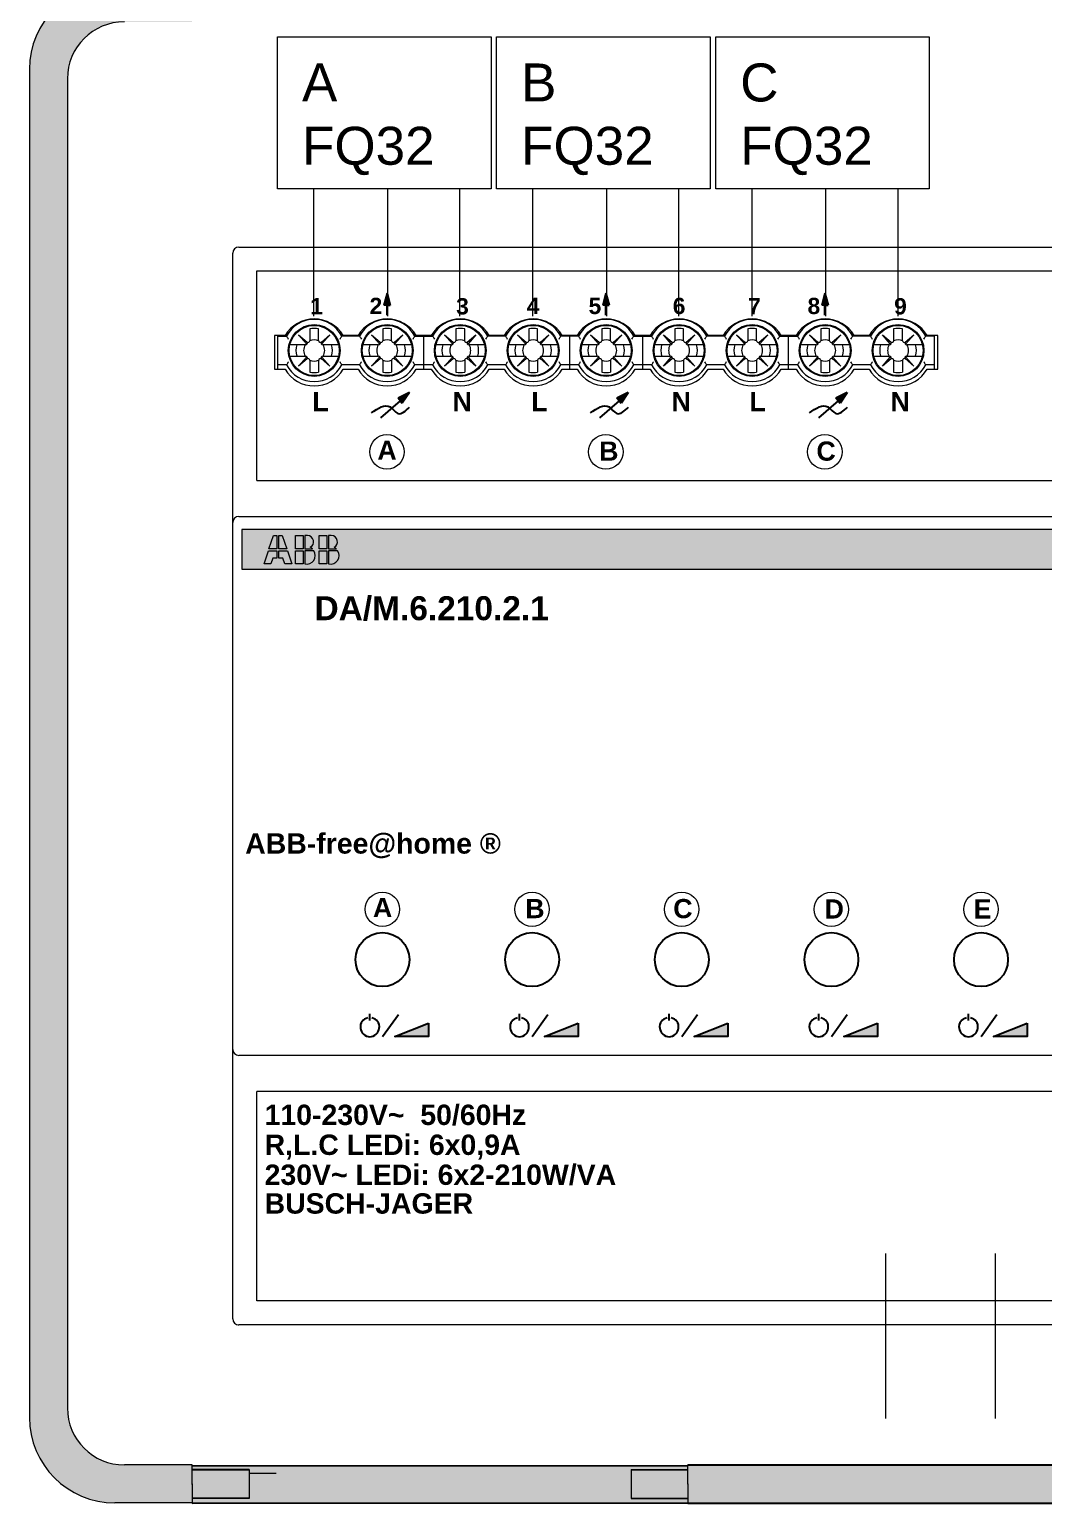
# Model space of a CAD drawing. Header units: millimetres. Extents: x -242231 to 419123, y -2399 to 525285.
# Drawn here: x -38751 to -37674, y 44302 to 45866 of the extents above; entities that cross this region are included whole.
import ezdxf

# ---------------------------------------------------------------- set-up
doc = ezdxf.new("R2010")
doc.units = ezdxf.units.MM
doc.layers.add('R-635 Töfluteikning', color=7, linetype='Continuous', lineweight=15)
doc.layers.add('R-lagnir', color=7, linetype='Continuous', lineweight=25)
doc.styles.get("Standard").update_dxf_attribs({"font": 'arial.ttf'})

# ---------------------------------------------------------------- blocks, each defined once
blk = doc.blocks.new('ABB f@h DA_M.6.210.2.1 Töfludimmer')
h = blk.add_hatch(color=256)
h.dxf.hatch_style = 1
h.paths.add_polyline_path([(12.89, 58.16), (12.61, 57.15), (12.89, 57.15), (13.16, 57.15)])
h = blk.add_hatch(color=256)
h.dxf.hatch_style = 1
h.paths.add_polyline_path([(31.17, 58.16), (30.9, 57.15), (31.17, 57.15), (31.45, 57.15)])
h = blk.add_hatch(color=256)
h.dxf.hatch_style = 1
h.paths.add_polyline_path([(49.46, 58.16), (49.19, 57.15), (49.46, 57.15), (49.73, 57.15)])
h = blk.add_hatch(color=256)
h.dxf.hatch_style = 1
h.paths.add_polyline_path([(14.75, 49.85), (13.81, 49.38), (13.99, 49.17), (14.16, 48.96)])
h = blk.add_hatch(color=256)
h.dxf.hatch_style = 1
h.paths.add_polyline_path([(33.03, 49.85), (32.09, 49.38), (32.28, 49.17), (32.45, 48.96)])
h = blk.add_hatch(color=256)
h.dxf.hatch_style = 1
h.paths.add_polyline_path([(51.32, 49.85), (50.38, 49.38), (50.56, 49.17), (50.74, 48.96)])
h = blk.add_hatch(color=1)
h.dxf.hatch_style = 1
h.paths.add_polyline_path([(143.25, 35.1), (143.25, 38.4), (0.75, 38.4), (0.75, 35.1)])
h = blk.add_hatch(color=256)
h.dxf.hatch_style = 1
h.paths.add_polyline_path([(3.02, 36.8), (3.69, 36.8), (3.69, 37.9), (3.4, 37.9)])
h.paths.add_polyline_path([(3.85, 36.8), (4.52, 36.8), (4.14, 37.9), (3.85, 37.9)])
h.paths.add_polyline_path([(3.85, 36.64), (3.85, 36.01), (4.18, 36.01), (4.35, 35.55), (4.94, 35.55), (4.56, 36.64)])
h.paths.add_polyline_path([(3.69, 36.64), (2.98, 36.64), (2.61, 35.55), (3.19, 35.55), (3.36, 36.01), (3.69, 36.01)])
h = blk.add_hatch(color=256)
h.dxf.hatch_style = 1
h.paths.add_polyline_path([(5.87, 36.8), (5.87, 37.9), (5.23, 37.9), (5.23, 36.8)])
h.paths.add_polyline_path([(6.03, 36.8), (6.67, 36.8, 0.073983), (6.47, 36.94, 0.788319), (6.24, 37.91), (6.02, 37.91)])
h.paths.add_polyline_path([(6.03, 35.54, 0.670092), (6.77, 36.64), (6.03, 36.64)])
h.paths.add_polyline_path([(5.87, 36.64), (5.23, 36.64), (5.23, 35.54), (5.87, 35.54)])
h = blk.add_hatch(color=256)
h.dxf.hatch_style = 1
h.paths.add_polyline_path([(7.21, 36.8), (7.85, 36.8), (7.85, 37.9), (7.21, 37.9)])
h.paths.add_polyline_path([(8.01, 36.8), (8.66, 36.8, 0.073983), (8.46, 36.94, 0.788319), (8.23, 37.91), (8.01, 37.91)])
h.paths.add_polyline_path([(8.01, 35.54, 0.670092), (8.76, 36.64), (8.01, 36.64)])
h.paths.add_polyline_path([(7.86, 36.64), (7.22, 36.64), (7.22, 35.54), (7.86, 35.54)])
at = {"linetype": 'Continuous'}
h = blk.add_hatch(color=7, dxfattribs=at)
h.dxf.hatch_style = 1
h.paths.add_polyline_path([(16.35, -3.93), (16.35, -2.81), (13.55, -3.93)])
h = blk.add_hatch(color=7, dxfattribs=at)
h.dxf.hatch_style = 1
h.paths.add_polyline_path([(28.85, -3.93), (28.85, -2.81), (26.05, -3.93)])
h = blk.add_hatch(color=7, dxfattribs=at)
h.dxf.hatch_style = 1
h.paths.add_polyline_path([(41.35, -3.93), (41.35, -2.81), (38.55, -3.93)])
h = blk.add_hatch(color=7, dxfattribs=at)
h.dxf.hatch_style = 1
h.paths.add_polyline_path([(53.85, -3.93), (53.85, -2.81), (51.05, -3.93)])
h = blk.add_hatch(color=7, dxfattribs=at)
h.dxf.hatch_style = 1
h.paths.add_polyline_path([(66.35, -3.93), (66.35, -2.81), (63.55, -3.93)])
at = {"color": 7, "linetype": 'Continuous', "lineweight": 0}
for p, q in [((0.5, 62), (143.5, 62)), ((0, -27.5), (0, 61.5)), ((2, 60), (142, 60)), ((2, 42.5), (2, 60)), ((3.5, 54.6), (3.5, 51.8)), ((4.38, 54.6), (3.5, 54.6)), ((3.76, 51.8), (3.76, 54.6)), ((3.76, 54.56), (4.5, 54.56)), ((6.15, 53.91), (5.49, 54.67)), ((5.49, 54.67), (6.21, 54.05)), ((6.43, 55.18), (6.43, 54.18)), ((7.17, 54.18), (7.17, 55.18)), ((7.4, 54.05), (8.11, 54.67)), ((8.11, 54.67), (7.45, 53.91)), ((10.59, 54.56), (9.11, 54.56)), ((10.48, 54.6), (9.23, 54.6)), ((12.25, 53.91), (11.59, 54.67)), ((11.59, 54.67), (12.3, 54.05)), ((12.53, 55.18), (12.53, 54.18)), ((13.27, 54.18), (13.27, 55.18)), ((13.5, 54.05), (14.21, 54.67)), ((14.21, 54.67), (13.55, 53.91)), ((15.21, 54.56), (16.69, 54.56)), ((16.57, 54.6), (15.32, 54.6)), ((15.95, 51.8), (15.95, 54.6)), ((18.35, 53.91), (17.69, 54.67)), ((17.69, 54.67), (18.4, 54.05)), ((18.63, 55.18), (18.63, 54.18)), ((19.37, 54.18), (19.37, 55.18)), ((19.59, 54.05), (20.31, 54.67)), ((20.31, 54.67), (19.65, 53.91)), ((22.79, 54.56), (21.3, 54.56)), ((22.67, 54.6), (21.42, 54.6)), ((24.44, 53.91), (23.78, 54.67)), ((23.78, 54.67), (24.5, 54.05)), ((24.72, 55.18), (24.72, 54.18)), ((25.46, 54.18), (25.46, 55.18)), ((25.69, 54.05), (26.4, 54.67)), ((26.4, 54.67), (25.74, 53.91)), ((28.88, 54.56), (27.4, 54.56)), ((28.76, 54.6), (27.52, 54.6)), ((28.14, 51.8), (28.14, 54.6)), ((30.54, 53.91), (29.88, 54.67)), ((29.88, 54.67), (30.59, 54.05)), ((30.82, 55.18), (30.82, 54.18)), ((31.56, 54.18), (31.56, 55.18)), ((31.79, 54.05), (32.5, 54.67)), ((32.5, 54.67), (31.84, 53.91)), ((33.49, 54.56), (34.98, 54.56)), ((34.86, 54.6), (33.61, 54.6)), ((34.24, 51.8), (34.24, 54.6)), ((36.63, 53.91), (35.97, 54.67)), ((35.97, 54.67), (36.69, 54.05)), ((36.91, 55.18), (36.91, 54.18)), ((37.65, 54.18), (37.65, 55.18)), ((37.88, 54.05), (38.59, 54.67)), ((38.59, 54.67), (37.93, 53.91)), ((41.07, 54.56), (39.59, 54.56)), ((40.96, 54.6), (39.71, 54.6)), ((42.73, 53.91), (42.07, 54.67)), ((42.07, 54.67), (42.78, 54.05)), ((43.01, 55.18), (43.01, 54.18)), ((43.75, 54.18), (43.75, 55.18)), ((43.98, 54.05), (44.69, 54.67)), ((44.69, 54.67), (44.03, 53.91)), ((45.69, 54.56), (47.17, 54.56)), ((47.05, 54.6), (45.8, 54.6)), ((46.43, 51.8), (46.43, 54.6)), ((48.83, 53.91), (48.17, 54.67)), ((48.17, 54.67), (48.88, 54.05)), ((49.11, 55.18), (49.11, 54.18)), ((49.85, 54.18), (49.85, 55.18)), ((50.07, 54.05), (50.79, 54.67)), ((50.79, 54.67), (50.13, 53.91)), ((53.27, 54.56), (51.78, 54.56)), ((53.15, 54.6), (51.9, 54.6)), ((54.92, 53.91), (54.26, 54.67)), ((54.26, 54.67), (54.98, 54.05)), ((55.2, 55.18), (55.2, 54.18)), ((55.94, 54.18), (55.94, 55.18)), ((56.17, 54.05), (56.88, 54.67)), ((56.88, 54.67), (56.22, 53.91)), ((58.62, 54.56), (57.88, 54.56)), ((58.88, 54.6), (58, 54.6)), ((58.62, 51.8), (58.62, 54.6)), ((58.88, 51.8), (58.88, 54.6)), ((6.09, 53.83), (4.77, 53.83)), ((6.23, 53.98), (6.15, 53.91)), ((7.45, 53.91), (7.38, 53.98)), ((8.84, 53.83), (7.52, 53.83)), ((12.18, 53.83), (10.87, 53.83)), ((12.33, 53.98), (12.25, 53.91)), ((13.55, 53.91), (13.47, 53.98)), ((14.93, 53.83), (13.62, 53.83)), ((18.28, 53.83), (16.96, 53.83)), ((18.42, 53.98), (18.35, 53.91)), ((19.65, 53.91), (19.57, 53.98)), ((21.03, 53.83), (19.71, 53.83)), ((24.38, 53.83), (23.06, 53.83)), ((24.52, 53.98), (24.44, 53.91)), ((25.74, 53.91), (25.67, 53.98)), ((27.13, 53.83), (25.81, 53.83)), ((30.47, 53.83), (29.15, 53.83)), ((30.62, 53.98), (30.54, 53.91)), ((31.84, 53.91), (31.76, 53.98)), ((33.22, 53.83), (31.9, 53.83)), ((36.57, 53.83), (35.25, 53.83)), ((36.71, 53.98), (36.63, 53.91)), ((37.93, 53.91), (37.86, 53.98)), ((39.32, 53.83), (38, 53.83)), ((42.66, 53.83), (41.35, 53.83)), ((42.81, 53.98), (42.73, 53.91)), ((44.03, 53.91), (43.95, 53.98)), ((45.41, 53.83), (44.1, 53.83)), ((48.76, 53.83), (47.44, 53.83)), ((48.9, 53.98), (48.83, 53.91)), ((50.13, 53.91), (50.05, 53.98)), ((51.51, 53.83), (50.19, 53.83)), ((54.86, 53.83), (53.54, 53.83)), ((55, 53.98), (54.92, 53.91)), ((56.22, 53.91), (56.15, 53.98)), ((57.61, 53.83), (56.29, 53.83)), ((3.5, 51.8), (4.38, 51.8)), ((4.5, 52.16), (3.76, 52.16)), ((4.77, 52.89), (6.09, 52.89)), ((5.49, 52.05), (6.15, 52.81)), ((6.21, 52.67), (5.49, 52.05)), ((6.15, 52.81), (6.23, 52.74)), ((6.43, 52.54), (6.43, 51.54)), ((7.17, 52.54), (7.17, 51.54)), ((7.37, 52.73), (7.45, 52.81)), ((8.11, 52.05), (7.39, 52.68)), ((7.45, 52.81), (8.11, 52.05)), ((7.52, 52.89), (8.84, 52.89)), ((10.59, 52.16), (9.11, 52.16)), ((9.23, 51.8), (10.48, 51.8)), ((10.87, 52.89), (12.18, 52.89)), ((11.59, 52.05), (12.25, 52.81)), ((12.3, 52.67), (11.59, 52.05)), ((12.25, 52.81), (12.33, 52.74)), ((12.53, 52.54), (12.53, 51.54)), ((13.27, 52.54), (13.27, 51.54)), ((13.47, 52.73), (13.55, 52.81)), ((14.21, 52.05), (13.49, 52.68)), ((13.55, 52.81), (14.21, 52.05)), ((13.61, 52.89), (14.93, 52.89)), ((16.69, 52.16), (15.21, 52.16)), ((15.32, 51.8), (16.57, 51.8)), ((16.96, 52.89), (18.28, 52.89)), ((17.69, 52.05), (18.35, 52.81)), ((18.4, 52.67), (17.69, 52.05)), ((18.35, 52.81), (18.42, 52.74)), ((18.63, 52.54), (18.63, 51.54)), ((19.37, 52.54), (19.37, 51.54)), ((19.56, 52.73), (19.65, 52.81)), ((20.31, 52.05), (19.58, 52.68)), ((19.65, 52.81), (20.31, 52.05)), ((19.71, 52.89), (21.03, 52.89)), ((22.79, 52.16), (21.3, 52.16)), ((21.42, 51.8), (22.67, 51.8)), ((23.06, 52.89), (24.38, 52.89)), ((23.78, 52.05), (24.44, 52.81)), ((24.5, 52.67), (23.78, 52.05)), ((24.44, 52.81), (24.52, 52.74)), ((24.72, 52.54), (24.72, 51.54)), ((25.46, 52.54), (25.46, 51.54)), ((25.66, 52.73), (25.74, 52.81)), ((26.4, 52.05), (25.68, 52.68)), ((25.74, 52.81), (26.4, 52.05)), ((25.8, 52.89), (27.13, 52.89)), ((28.88, 52.16), (27.4, 52.16)), ((27.52, 51.8), (28.76, 51.8)), ((29.15, 52.89), (30.47, 52.89)), ((29.88, 52.05), (30.54, 52.81)), ((30.59, 52.67), (29.88, 52.05)), ((30.54, 52.81), (30.62, 52.74)), ((30.82, 52.54), (30.82, 51.54)), ((31.56, 52.54), (31.56, 51.54)), ((31.76, 52.73), (31.84, 52.81)), ((32.5, 52.05), (31.77, 52.68)), ((31.84, 52.81), (32.5, 52.05)), ((31.9, 52.89), (33.22, 52.89)), ((34.98, 52.16), (33.49, 52.16)), ((33.61, 51.8), (34.86, 51.8)), ((35.25, 52.89), (36.57, 52.89)), ((35.97, 52.05), (36.63, 52.81)), ((36.69, 52.67), (35.97, 52.05)), ((36.63, 52.81), (36.71, 52.74)), ((36.91, 52.54), (36.91, 51.54)), ((37.65, 52.54), (37.65, 51.54)), ((37.85, 52.73), (37.93, 52.81)), ((38.59, 52.05), (37.87, 52.68)), ((37.93, 52.81), (38.59, 52.05)), ((38, 52.89), (39.32, 52.89)), ((41.07, 52.16), (39.59, 52.16)), ((39.71, 51.8), (40.96, 51.8)), ((41.35, 52.89), (42.66, 52.89)), ((42.07, 52.05), (42.73, 52.81)), ((42.78, 52.67), (42.07, 52.05)), ((42.73, 52.81), (42.81, 52.74)), ((43.01, 52.54), (43.01, 51.54)), ((43.75, 52.54), (43.75, 51.54)), ((43.95, 52.73), (44.03, 52.81)), ((44.69, 52.05), (43.97, 52.68)), ((44.03, 52.81), (44.69, 52.05)), ((44.09, 52.89), (45.41, 52.89)), ((47.17, 52.16), (45.69, 52.16)), ((45.8, 51.8), (47.05, 51.8)), ((47.44, 52.89), (48.76, 52.89)), ((48.17, 52.05), (48.83, 52.81)), ((48.88, 52.67), (48.17, 52.05)), ((48.83, 52.81), (48.9, 52.74)), ((49.11, 52.54), (49.11, 51.54)), ((49.85, 52.54), (49.85, 51.54)), ((50.04, 52.73), (50.13, 52.81)), ((50.79, 52.05), (50.06, 52.68)), ((50.13, 52.81), (50.79, 52.05)), ((50.19, 52.89), (51.51, 52.89)), ((53.27, 52.16), (51.78, 52.16)), ((51.9, 51.8), (53.15, 51.8)), ((53.54, 52.89), (54.86, 52.89)), ((54.26, 52.05), (54.92, 52.81)), ((54.98, 52.67), (54.26, 52.05)), ((54.92, 52.81), (55, 52.74)), ((55.2, 52.54), (55.2, 51.54)), ((55.94, 52.54), (55.94, 51.54)), ((56.14, 52.73), (56.22, 52.81)), ((56.88, 52.05), (56.16, 52.68)), ((56.22, 52.81), (56.88, 52.05)), ((56.28, 52.89), (57.61, 52.89)), ((58.62, 52.16), (57.88, 52.16)), ((58, 51.8), (58.88, 51.8)), ((2, 42.5), (142, 42.5)), ((0.5, 39.5), (143.5, 39.5)), ((143.25, 38.4), (0.75, 38.4)), ((0.75, 38.4), (0.75, 35.1)), ((0.75, 35.1), (143.25, 35.1)), ((121, -5.5), (0.5, -5.5)), ((123, -8.5), (2, -8.5)), ((2, -26), (2, -8.5)), ((123, -26), (2, -26)), ((143.5, -28), (0.5, -28))]:
    blk.add_line(p, q, dxfattribs=at)
at = {"color": 7, "linetype": 'Continuous'}
for p, q in [((12.89, 58.16), (12.61, 57.15)), ((12.89, 58.16), (13.16, 57.15)), ((31.17, 58.16), (30.9, 57.15)), ((31.17, 58.16), (31.45, 57.15)), ((49.46, 58.16), (49.19, 57.15)), ((49.46, 58.16), (49.73, 57.15)), ((12.89, 57.15), (12.61, 57.15)), ((12.89, 57.15), (13.16, 57.15)), ((31.17, 57.15), (30.9, 57.15)), ((31.17, 57.15), (31.45, 57.15)), ((49.46, 57.15), (49.19, 57.15)), ((49.46, 57.15), (49.73, 57.15)), ((14.75, 49.85), (13.81, 49.38)), ((13.99, 49.17), (13.81, 49.38)), ((14.75, 49.85), (14.16, 48.96)), ((33.03, 49.85), (32.09, 49.38)), ((32.28, 49.17), (32.09, 49.38)), ((33.03, 49.85), (32.45, 48.96)), ((51.32, 49.85), (50.38, 49.38)), ((50.56, 49.17), (50.38, 49.38)), ((51.32, 49.85), (50.74, 48.96)), ((13.99, 49.17), (12.35, 47.75)), ((13.99, 49.17), (14.16, 48.96)), ((32.28, 49.17), (30.64, 47.75)), ((32.28, 49.17), (32.45, 48.96)), ((50.56, 49.17), (48.93, 47.75)), ((50.56, 49.17), (50.74, 48.96))]:
    blk.add_line(p, q, dxfattribs=at)
for p, q in [((12.89, 56.3), (12.89, 57.15)), ((31.17, 56.3), (31.17, 57.15)), ((49.46, 56.3), (49.46, 57.15)), ((11.45, -2.58), (11.45, -2.02)), ((12.5, -3.93), (13.83, -2.07)), ((23.95, -2.58), (23.95, -2.02)), ((25, -3.93), (26.33, -2.07)), ((36.45, -2.58), (36.45, -2.02)), ((37.5, -3.93), (38.83, -2.07)), ((48.95, -2.58), (48.95, -2.02)), ((50, -3.93), (51.33, -2.07)), ((61.45, -2.58), (61.45, -2.02)), ((62.5, -3.93), (63.83, -2.07))]:
    blk.add_line(p, q)
at = {"lineweight": 0}
for points in [[(3.69, 37.9), (3.69, 36.8), (3.02, 36.8), (3.4, 37.9), (3.69, 37.9)], [(3.85, 37.9), (4.14, 37.9), (4.52, 36.8), (3.85, 36.8), (3.85, 37.9)], [(6.25, 37.91), (6.02, 37.91), (6.03, 36.8), (6.67, 36.8)], [(8.23, 37.91), (8.01, 37.91), (8.01, 36.8), (8.66, 36.8)], [(2.98, 36.64), (3.69, 36.64), (3.69, 36.01), (3.36, 36.01), (3.19, 35.55), (2.61, 35.55), (2.98, 36.64)], [(3.85, 36.64), (4.56, 36.64), (4.94, 35.55), (4.35, 35.55), (4.18, 36.01), (3.85, 36.01), (3.85, 36.64)], [(6.78, 36.64), (6.03, 36.64), (6.03, 35.54)], [(8.76, 36.64), (8.01, 36.64), (8.01, 35.54)]]:
    blk.add_lwpolyline(points, dxfattribs=at)
for points in [[(5.23, 37.9), (5.87, 37.9), (5.87, 36.8), (5.23, 36.8)], [(7.21, 37.9), (7.85, 37.9), (7.85, 36.8), (7.21, 36.8)], [(5.23, 36.64), (5.87, 36.64), (5.87, 35.54), (5.23, 35.54)], [(7.22, 36.64), (7.86, 36.64), (7.86, 35.54), (7.22, 35.54)]]:
    blk.add_lwpolyline(points, close=True, dxfattribs=at)
at = {"color": 7, "linetype": 'Continuous'}
for points in [[(16.35, -2.81), (16.35, -3.93), (13.55, -3.93), (16.35, -2.81)], [(28.85, -2.81), (28.85, -3.93), (26.05, -3.93), (28.85, -2.81)], [(41.35, -2.81), (41.35, -3.93), (38.55, -3.93), (41.35, -2.81)], [(53.85, -2.81), (53.85, -3.93), (51.05, -3.93), (53.85, -2.81)], [(66.35, -2.81), (66.35, -3.93), (63.55, -3.93), (66.35, -2.81)]]:
    blk.add_lwpolyline(points, dxfattribs=at)
at = {"lineweight": 0}
for centre, radius in [((6.8, 53.36), 2.16), ((6.8, 53.36), 2.09), ((12.9, 53.36), 2.16), ((12.9, 53.36), 2.09), ((19, 53.36), 2.16), ((19, 53.36), 2.09), ((25.09, 53.36), 2.16), ((25.09, 53.36), 2.09), ((31.19, 53.36), 2.16), ((31.19, 53.36), 2.09), ((37.28, 53.36), 2.16), ((37.28, 53.36), 2.09), ((43.38, 53.36), 2.16), ((43.38, 53.36), 2.09), ((49.48, 53.36), 2.16), ((49.48, 53.36), 2.09), ((55.57, 53.36), 2.16), ((55.57, 53.36), 2.09), ((12.88, 44.9), 1.44), ((31.16, 44.9), 1.44), ((49.45, 44.9), 1.44), ((12.5, 6.7), 1.44), ((25, 6.7), 1.44), ((37.5, 6.7), 1.44), ((50, 6.7), 1.44), ((62.5, 6.7), 1.44)]:
    blk.add_circle(centre, radius, dxfattribs=at)
for centre in [(12.5, 2.5), (25, 2.5), (37.5, 2.5), (50, 2.5), (62.5, 2.5)]:
    blk.add_circle(centre, 2.25)
at = {"color": 7, "linetype": 'Continuous', "lineweight": 0}
for centre, radius, start, end in [((0.5, 61.5), 0.5, 90, 180), ((0.5, 61.5), 0.5, 173.3255, 180), ((6.8, 53.2), 2.8, 30, 150), ((6.8, 53.36), 2.6, 27.4864, 152.5136), ((12.9, 53.2), 2.8, 30, 150), ((12.9, 53.36), 2.6, 27.4864, 152.5136), ((19, 53.2), 2.8, 30, 150), ((19, 53.36), 2.6, 27.4864, 152.5136), ((25.09, 53.2), 2.8, 30, 150), ((25.09, 53.36), 2.6, 27.4864, 152.5136), ((31.19, 53.2), 2.8, 30, 150), ((31.19, 53.36), 2.6, 27.4864, 152.5136), ((37.28, 53.2), 2.8, 30, 150), ((37.28, 53.36), 2.6, 27.4864, 152.5136), ((43.38, 53.2), 2.8, 30, 150), ((43.38, 53.36), 2.6, 27.4864, 152.5136), ((49.48, 53.2), 2.8, 30, 150), ((49.48, 53.36), 2.6, 27.4864, 152.5136), ((55.57, 53.2), 2.8, 30, 150), ((55.57, 53.36), 2.6, 27.4864, 152.5136), ((12.62, 59.49), 9.51, 211.2527, 212.9606), ((6.29, 54.18), 0.144, 225.573, 0), ((6.8, 53.36), 1.85, 78.463, 101.537), ((6.8, 53.36), 0.878, 65.0308, 114.9692), ((7.32, 54.18), 0.144, 180, 314.5613), ((0.98, 59.49), 9.51, 327.04, 328.7467), ((18.72, 59.49), 9.51, 211.2527, 212.9606), ((12.39, 54.18), 0.144, 225.573, 0), ((12.9, 53.36), 1.85, 78.463, 101.537), ((12.9, 53.36), 0.878, 65.0308, 114.9692), ((13.41, 54.18), 0.144, 180, 314.5613), ((7.08, 59.49), 9.51, 327.04, 328.7467), ((24.82, 59.49), 9.51, 211.2527, 212.9606), ((18.48, 54.18), 0.144, 225.573, 0), ((19, 53.36), 1.85, 78.463, 101.537), ((19, 53.36), 0.878, 65.0308, 114.9692), ((19.51, 54.18), 0.144, 180, 314.5613), ((13.17, 59.49), 9.51, 327.04, 328.7467), ((30.91, 59.49), 9.51, 211.2527, 212.9606), ((24.58, 54.18), 0.144, 225.573, 0), ((25.09, 53.36), 1.85, 78.463, 101.537), ((25.09, 53.36), 0.878, 65.0308, 114.9692), ((25.61, 54.18), 0.144, 180, 314.5613), ((19.27, 59.49), 9.51, 327.04, 328.7467), ((37.01, 59.49), 9.51, 211.2527, 212.9606), ((30.67, 54.18), 0.144, 225.573, 0), ((31.19, 53.36), 1.85, 78.463, 101.537), ((31.19, 53.36), 0.878, 65.0308, 114.9692), ((31.7, 54.18), 0.144, 180, 314.5613), ((25.36, 59.49), 9.51, 327.04, 328.7467), ((43.1, 59.49), 9.51, 211.2527, 212.9606), ((36.77, 54.18), 0.144, 225.573, 0), ((37.28, 53.36), 1.85, 78.463, 101.537), ((37.28, 53.36), 0.878, 65.0308, 114.9692), ((37.8, 54.18), 0.144, 180, 314.5613), ((31.46, 59.49), 9.51, 327.04, 328.7467), ((49.2, 59.49), 9.51, 211.2527, 212.9606), ((42.87, 54.18), 0.144, 225.573, 0), ((43.38, 53.36), 1.85, 78.463, 101.537), ((43.38, 53.36), 0.878, 65.0308, 114.9692), ((43.89, 54.18), 0.144, 180, 314.5613), ((37.56, 59.49), 9.51, 327.04, 328.7467), ((55.3, 59.49), 9.51, 211.2527, 212.9606), ((48.96, 54.18), 0.144, 225.573, 0), ((49.48, 53.36), 1.85, 78.463, 101.537), ((49.48, 53.36), 0.878, 65.0308, 114.9692), ((49.99, 54.18), 0.144, 180, 314.5613), ((43.65, 59.49), 9.51, 327.04, 328.7467), ((61.39, 59.49), 9.51, 211.2527, 212.9606), ((55.06, 54.18), 0.144, 225.573, 0), ((55.57, 53.36), 1.85, 78.463, 101.537), ((55.57, 53.36), 0.878, 65.0308, 114.9692), ((56.09, 54.18), 0.144, 180, 314.5613), ((49.75, 59.49), 9.51, 327.04, 328.7467), ((6.8, 53.36), 1.53, 162.1391, 197.8609), ((6.8, 53.36), 0.878, 147.8061, 212.1939), ((6.09, 53.97), 0.144, 270, 45.573), ((7.52, 53.97), 0.144, 134.5613, 270), ((6.8, 53.36), 0.878, 0, 32.1939), ((6.8, 53.36), 0.878, 327.8061, 0), ((6.8, 53.36), 1.53, 342.1391, 17.8609), ((12.9, 53.36), 1.53, 162.1391, 197.8609), ((12.9, 53.36), 0.878, 147.8061, 212.1939), ((12.18, 53.97), 0.144, 270, 45.573), ((13.62, 53.97), 0.144, 134.5613, 270), ((12.9, 53.36), 0.878, 0, 32.1939), ((12.9, 53.36), 0.878, 327.8061, 0), ((12.9, 53.36), 1.53, 342.1391, 17.8609), ((19, 53.36), 1.53, 162.1391, 197.8609), ((19, 53.36), 0.878, 147.8061, 212.1939), ((18.28, 53.97), 0.144, 270, 45.573), ((19.71, 53.97), 0.144, 134.5613, 270), ((19, 53.36), 0.878, 0, 32.1939), ((19, 53.36), 0.878, 327.8061, 0), ((19, 53.36), 1.53, 342.1391, 17.8609), ((25.09, 53.36), 1.53, 162.1391, 197.8609), ((25.09, 53.36), 0.878, 147.8061, 212.1939), ((24.38, 53.97), 0.144, 270, 45.573), ((25.81, 53.97), 0.144, 134.5613, 270), ((25.09, 53.36), 0.878, 0, 32.1939), ((25.09, 53.36), 0.878, 327.8061, 0), ((25.09, 53.36), 1.53, 342.1391, 17.8609), ((31.19, 53.36), 1.53, 162.1391, 197.8609), ((31.19, 53.36), 0.878, 147.8061, 212.1939), ((30.47, 53.97), 0.144, 270, 45.573), ((31.9, 53.97), 0.144, 134.5613, 270), ((31.19, 53.36), 0.878, 0, 32.1939), ((31.19, 53.36), 0.878, 327.8061, 0), ((31.19, 53.36), 1.53, 342.1391, 17.8609), ((37.28, 53.36), 1.53, 162.1391, 197.8609), ((37.28, 53.36), 0.878, 147.8061, 212.1939), ((36.57, 53.97), 0.144, 270, 45.573), ((38, 53.97), 0.144, 134.5613, 270), ((37.28, 53.36), 0.878, 0, 32.1939), ((37.28, 53.36), 0.878, 327.8061, 0), ((37.28, 53.36), 1.53, 342.1391, 17.8609), ((43.38, 53.36), 1.53, 162.1391, 197.8609), ((43.38, 53.36), 0.878, 147.8061, 212.1939), ((42.66, 53.97), 0.144, 270, 45.573), ((44.1, 53.97), 0.144, 134.5613, 270), ((43.38, 53.36), 0.878, 0, 32.1939), ((43.38, 53.36), 0.878, 327.8061, 0), ((43.38, 53.36), 1.53, 342.1391, 17.8609), ((49.48, 53.36), 1.53, 162.1391, 197.8609), ((49.48, 53.36), 0.878, 147.8061, 212.1939), ((48.76, 53.97), 0.144, 270, 45.573), ((50.19, 53.97), 0.144, 134.5613, 270), ((49.48, 53.36), 0.878, 0, 32.1939), ((49.48, 53.36), 0.878, 327.8061, 0), ((49.48, 53.36), 1.53, 342.1391, 17.8609), ((55.57, 53.36), 1.53, 162.1391, 197.8609), ((55.57, 53.36), 0.878, 147.8061, 212.1939), ((54.86, 53.97), 0.144, 270, 45.573), ((56.29, 53.97), 0.144, 134.5613, 270), ((55.57, 53.36), 0.878, 0, 32.1939), ((55.57, 53.36), 0.878, 327.8061, 0), ((55.57, 53.36), 1.53, 342.1391, 17.8609), ((6.8, 53.2), 2.8, 210, 330), ((12.63, 47.23), 9.51, 147.04, 148.7467), ((6.8, 53.36), 2.6, 207.4864, 332.5136), ((6.09, 52.75), 0.144, 314.427, 90), ((6.29, 52.54), 0.144, 0, 134.427), ((6.8, 53.36), 0.878, 245.0308, 294.9692), ((7.32, 52.54), 0.144, 46.9179, 180), ((7.52, 52.75), 0.144, 90, 226.9179), ((1.19, 47.36), 9.26, 31.2303, 32.983), ((12.9, 53.2), 2.8, 210, 330), ((18.72, 47.23), 9.51, 147.04, 148.7467), ((12.9, 53.36), 2.6, 207.4864, 332.5136), ((12.18, 52.75), 0.144, 314.427, 90), ((12.39, 52.54), 0.144, 0, 134.427), ((12.9, 53.36), 0.878, 245.0308, 294.9692), ((13.41, 52.54), 0.144, 46.9179, 180), ((13.61, 52.75), 0.144, 90, 226.9179), ((7.08, 47.23), 9.51, 31.2527, 32.9606), ((19, 53.2), 2.8, 210, 330), ((24.82, 47.23), 9.51, 147.04, 148.7467), ((19, 53.36), 2.6, 207.4864, 332.5136), ((18.28, 52.75), 0.144, 314.427, 90), ((18.48, 52.54), 0.144, 0, 134.427), ((19, 53.36), 0.878, 245.0308, 294.9692), ((19.51, 52.54), 0.144, 46.9179, 180), ((19.71, 52.75), 0.144, 90, 226.9179), ((13.38, 47.36), 9.26, 31.2303, 32.983), ((25.09, 53.2), 2.8, 210, 330), ((30.92, 47.23), 9.51, 147.04, 148.7467), ((25.09, 53.36), 2.6, 207.4864, 332.5136), ((24.38, 52.75), 0.144, 314.427, 90), ((24.58, 52.54), 0.144, 0, 134.427), ((25.09, 53.36), 0.878, 245.0308, 294.9692), ((25.61, 52.54), 0.144, 46.9179, 180), ((25.8, 52.75), 0.144, 90, 226.9179), ((19.27, 47.23), 9.51, 31.2527, 32.9606), ((31.19, 53.2), 2.8, 210, 330), ((37.01, 47.23), 9.51, 147.04, 148.7467), ((31.19, 53.36), 2.6, 207.4864, 332.5136), ((30.47, 52.75), 0.144, 314.427, 90), ((30.67, 52.54), 0.144, 0, 134.427), ((31.19, 53.36), 0.878, 245.0308, 294.9692), ((31.7, 52.54), 0.144, 46.9179, 180), ((31.9, 52.75), 0.144, 90, 226.9179), ((25.37, 47.23), 9.51, 31.2527, 32.9606), ((37.28, 53.2), 2.8, 210, 330), ((43.11, 47.23), 9.51, 147.04, 148.7467), ((37.28, 53.36), 2.6, 207.4864, 332.5136), ((36.57, 52.75), 0.144, 314.427, 90), ((36.77, 52.54), 0.144, 0, 134.427), ((37.28, 53.36), 0.878, 245.0308, 294.9692), ((37.8, 52.54), 0.144, 46.9179, 180), ((38, 52.75), 0.144, 90, 226.9179), ((31.67, 47.36), 9.26, 31.2303, 32.983), ((43.38, 53.2), 2.8, 210, 330), ((49.2, 47.23), 9.51, 147.04, 148.7467), ((43.38, 53.36), 2.6, 207.4864, 332.5136), ((42.66, 52.75), 0.144, 314.427, 90), ((42.87, 52.54), 0.144, 0, 134.427), ((43.38, 53.36), 0.878, 245.0308, 294.9692), ((43.89, 52.54), 0.144, 46.9179, 180), ((44.09, 52.75), 0.144, 90, 226.9179), ((37.56, 47.23), 9.51, 31.2527, 32.9606), ((49.48, 53.2), 2.8, 210, 330), ((55.3, 47.23), 9.51, 147.04, 148.7467), ((49.48, 53.36), 2.6, 207.4864, 332.5136), ((48.76, 52.75), 0.144, 314.427, 90), ((48.96, 52.54), 0.144, 0, 134.427), ((49.48, 53.36), 0.878, 245.0308, 294.9692), ((49.99, 52.54), 0.144, 46.9179, 180), ((50.19, 52.75), 0.144, 90, 226.9179), ((43.86, 47.36), 9.26, 31.2303, 32.983), ((55.57, 53.2), 2.8, 210, 330), ((61.4, 47.23), 9.51, 147.04, 148.7467), ((55.57, 53.36), 2.6, 207.4864, 332.5136), ((54.86, 52.75), 0.144, 314.427, 90), ((55.06, 52.54), 0.144, 0, 134.427), ((55.57, 53.36), 0.878, 245.0308, 294.9692), ((56.09, 52.54), 0.144, 46.9179, 180), ((56.28, 52.75), 0.144, 90, 226.9179), ((49.75, 47.23), 9.51, 31.2527, 32.9606), ((6.8, 53.36), 1.85, 258.463, 281.537), ((12.9, 53.36), 1.85, 258.463, 281.537), ((19, 53.36), 1.85, 258.463, 281.537), ((25.09, 53.36), 1.85, 258.463, 281.537), ((31.19, 53.36), 1.85, 258.463, 281.537), ((37.28, 53.36), 1.85, 258.463, 281.537), ((43.38, 53.36), 1.85, 258.463, 281.537), ((49.48, 53.36), 1.85, 258.463, 281.537), ((55.57, 53.36), 1.85, 258.463, 281.537), ((0.5, 39), 0.5, 90, 180), ((0.5, -5), 0.5, 180, 270), ((0.5, -27.5), 0.5, 180, 186.6745), ((0.5, -27.5), 0.5, 180, 270), ((0.5, -27.5), 0.5, 263.3255, 270)]:
    blk.add_arc(centre, radius, start, end, dxfattribs=at)
at = {"lineweight": 0}
for centre, radius, start, end in [((6.24, 37.39), 0.514, 296.7689, 89.6266), ((6.12, 36.2), 0.815, 47.0971, 64.0698), ((8.23, 37.39), 0.514, 296.7689, 89.6266), ((8.1, 36.2), 0.815, 47.0971, 64.0698), ((6.17, 36.24), 0.722, 258.0548, 33.7809), ((8.16, 36.24), 0.722, 258.0548, 33.7809)]:
    blk.add_arc(centre, radius, start, end, dxfattribs=at)
for centre in [(11.45, -3.14), (23.95, -3.14), (36.45, -3.14), (48.95, -3.14), (61.45, -3.14)]:
    blk.add_arc(centre, 0.796, 101.7755, 78.2245)
at = {"color": 7, "linetype": 'Continuous'}
for points in [[(11.58, 48.15), (13.14, 48.65), (13.8, 48.1), (14.77, 48.64)], [(29.87, 48.15), (31.43, 48.65), (32.08, 48.1), (33.06, 48.64)], [(48.16, 48.15), (49.71, 48.65), (50.37, 48.1), (51.35, 48.64)]]:
    blk.add_spline(points, degree=3, dxfattribs=at)
at = {"width": 3.7116, "attachment_point": 1}
for s, insert, char_height in [('{\\fArial|b1|i0|c0|p34;1}', (6.47, 57.73), 1.36), ('{\\fArial|b1|i0|c0|p34;2}', (11.43, 57.76), 1.36), ('{\\fArial|b1|i0|c0|p34;3}', (18.66, 57.73), 1.36), ('{\\fArial|b1|i0|c0|p34;4}', (24.56, 57.76), 1.36), ('{\\fArial|b1|i0|c0|p34;5}', (29.72, 57.76), 1.36), ('{\\fArial|b1|i0|c0|p34;6}', (36.75, 57.76), 1.36), ('{\\fArial|b1|i0|c0|p34;7}', (43.05, 57.73), 1.36), ('{\\fArial|b1|i0|c0|p34;8}', (48.01, 57.76), 1.36), ('{\\fArial|b1|i0|c0|p34;9}', (55.24, 57.73), 1.36), ('{\\fArial|b1|i0|c0|p34;L}', (6.65, 49.89), 1.6), ('{\\fArial|b1|i0|c0|p34;N}', (18.36, 49.89), 1.6), ('{\\fArial|b1|i0|c0|p34;L}', (24.93, 49.89), 1.6), ('{\\fArial|b1|i0|c0|p34;N}', (36.65, 49.89), 1.6), ('{\\fArial|b1|i0|c0|p34;L}', (43.15, 49.89), 1.6), ('{\\fArial|b1|i0|c0|p34;N}', (54.94, 49.89), 1.6), ('{\\fArial|b1|i0|c0|p34;A}', (12.08, 45.84), 1.6), ('{\\fArial|b1|i0|c0|p34;B}', (30.6, 45.76), 1.6), ('{\\fArial|b1|i0|c0|p34;C}', (48.75, 45.76), 1.6), ('{\\fArial|b1|i0|c0|p34;A}', (11.71, 7.65), 1.6), ('{\\fArial|b1|i0|c0|p34;B}', (24.43, 7.56), 1.6), ('{\\fArial|b1|i0|c0|p34;C}', (36.79, 7.56), 1.6), ('{\\fArial|b1|i0|c0|p34;D}', (49.43, 7.53), 1.6), ('{\\fArial|b1|i0|c0|p34;E}', (61.88, 7.53), 1.6)]:
    blk.add_mtext(s, dxfattribs=dict(at, insert=insert, char_height=char_height))
at = {"attachment_point": 1}
for s, width, heights, insert, char_height in [('{\\fArial|b1|i0|c0|p34;DA/M.6.210.2.1}', 48.884, [11.49], (6.83, 32.84), 2), ('{\\fArial|b1|i0|c0|p34;ABB-free@home ®}', 48.884, [11.49], (1.04, 13.05), 1.7), ('{\\fArial|b1|i0|c0|p34;110-230V~  50/60Hz}', 23.5856, [3.42], (2.66, -9.61), 1.7), ('{\\fArial|b1|i0|c0|p34;R,L.C LEDi: 6x0,9A}', 23.5856, [3.42], (2.66, -12.11), 1.7), ('{\\fArial|b1|i0|c0|p34;230V~ LEDi: 6x2-210W/VA}', 37.5334, [3.13], (2.66, -14.61), 1.7), ('{\\fArial|b1|i0|c0|p34;BUSCH-JAGER}', 37.5334, [3.13], (2.66, -17.01), 1.7)]:
    blk.add_mtext_dynamic_manual_height_columns(s, width=width, gutter_width=0, heights=heights, dxfattribs=dict(at, insert=insert, char_height=char_height))

msp = doc.modelspace()

# ---------------------------------------------------------------- hatches: boundary and pattern name
at = {"layer": 'R-635 Töfluteikning'}
h = msp.add_hatch(color=3, dxfattribs=at)
h.dxf.hatch_style = 1
h.paths.add_polyline_path([(-38650.207, 44342.617), (-38578.351, 44342.617), (-38578.351, 44322.461), (-38578.351, 44302.305), (-38660.285, 44302.305, -0.41421356), (-38750.987, 44393.007), (-38750.987, 45824.082, -0.41421356), (-38660.285, 45914.784), (-38578.351, 45914.784), (-38578.351, 45894.628), (-38578.351, 45874.472), (-38650.207, 45874.472, 0.41421356), (-38710.675, 45814.004), (-38710.675, 44403.085, 0.41421356)])
h = msp.add_hatch(color=3, dxfattribs=at)
h.dxf.hatch_style = 1
h.paths.add_polyline_path([(-34578.484, 44301.641), (-34578.484, 44321.797), (-34577.698, 44341.953), (-38051.788, 44341.953), (-38051.788, 44321.797), (-38051.788, 44301.641)])
at = {"layer": 'R-lagnir', "true_color": 0x58ba48}
h = msp.add_hatch(color=85, dxfattribs=at)
h.set_gradient(color1=(0, 255, 0), color2=(0, 255, 0), tint=1)
h.paths.add_polyline_path([(-38578.351, 44342.112), (-38578.351, 44337.073), (-38517.883, 44337.073), (-38517.883, 44306.839), (-38578.351, 44306.839), (-38578.351, 44301.8), (-38051.788, 44302.152), (-38051.788, 44307.056), (-38112.256, 44307.056), (-38112.256, 44337.29), (-38051.788, 44337.29), (-38051.788, 44341.799)])
h.paths.add_polyline_path([(-38578.351, 44337.073), (-38578.351, 44321.956), (-38578.351, 44306.839), (-38517.883, 44306.839), (-38517.883, 44337.073)], flags=17)
h.paths.add_polyline_path([(-38051.788, 44307.056), (-38051.788, 44322.173), (-38051.788, 44337.29), (-38112.256, 44337.29), (-38112.256, 44307.056)], flags=17)

# ---------------------------------------------------------------- linework, layer by layer
at = {"layer": 'R-635 Töfluteikning'}
for p, q in [((-38487.623, 45697.108), (-38487.623, 45858.355)), ((-38487.623, 45858.355), (-38260.868, 45858.355)), ((-38260.868, 45858.355), (-38260.868, 45697.108)), ((-38254.963, 45697.108), (-38254.963, 45858.355)), ((-38254.963, 45858.355), (-38028.208, 45858.355)), ((-38028.208, 45858.355), (-38028.208, 45697.108)), ((-38022.317, 45697.108), (-38022.317, 45858.355)), ((-38022.317, 45858.355), (-37795.563, 45858.355)), ((-37795.563, 45858.355), (-37795.563, 45697.108)), ((-38260.868, 45697.108), (-38487.623, 45697.108)), ((-38449.048, 45562.071), (-38449.048, 45697.108)), ((-38370.623, 45562.071), (-38370.623, 45697.108)), ((-38294.046, 45562.071), (-38294.046, 45697.108)), ((-38028.208, 45697.108), (-38254.963, 45697.108)), ((-38216.388, 45562.071), (-38216.388, 45697.108)), ((-38137.964, 45562.071), (-38137.964, 45697.108)), ((-38061.387, 45562.071), (-38061.387, 45697.108)), ((-37795.563, 45697.108), (-38022.317, 45697.108)), ((-37983.743, 45562.071), (-37983.743, 45697.108)), ((-37905.318, 45562.071), (-37905.318, 45697.108)), ((-37828.741, 45562.071), (-37828.741, 45697.108)), ((-38517.883, 44337.578), (-38578.351, 44337.578)), ((-38517.883, 44337.073), (-38578.351, 44337.073)), ((-38517.883, 44337.578), (-38517.883, 44307.344)), ((-38517.883, 44337.073), (-38517.883, 44306.839)), ((-38112.256, 44337.578), (-38112.256, 44307.344)), ((-38112.256, 44337.578), (-38051.788, 44337.578)), ((-38112.256, 44337.29), (-38112.256, 44307.056)), ((-38112.256, 44337.29), (-38051.788, 44337.29)), ((-38517.883, 44307.344), (-38578.351, 44307.344)), ((-38517.883, 44306.839), (-38578.351, 44306.839)), ((-38112.256, 44307.344), (-38051.788, 44307.344)), ((-38112.256, 44307.056), (-38051.788, 44307.056))]:
    msp.add_line(p, q, dxfattribs=at)
at = {"layer": 'R-635 Töfluteikning', "color": 3}
for p, q in [((-38750.987, 45824.082), (-38750.987, 44393.007)), ((-38710.675, 45814.004), (-38710.675, 44403.084)), ((-38578.351, 44342.617), (-38650.207, 44342.617)), ((-38578.351, 44322.461), (-38578.351, 44342.617)), ((-38578.351, 44321.956), (-38578.351, 44342.112)), ((-38517.883, 44333.878), (-38489.163, 44333.878)), ((-38051.788, 44322.461), (-38051.788, 44342.617)), ((-35575.11, 44342.617), (-38051.788, 44342.617)), ((-38051.788, 44322.173), (-38051.788, 44342.329)), ((-34577.698, 44341.953), (-38051.788, 44341.953)), ((-38578.351, 44322.461), (-38578.351, 44302.305)), ((-38578.351, 44321.956), (-38578.351, 44301.8)), ((-38051.788, 44322.461), (-38051.788, 44302.305)), ((-38051.788, 44322.173), (-38051.788, 44302.017)), ((-38578.351, 44302.305), (-38660.285, 44302.305)), ((-38051.788, 44302.305), (-35575.11, 44302.305)), ((-38051.788, 44301.641), (-34578.581, 44301.641))]:
    msp.add_line(p, q, dxfattribs=at)
at = {"layer": 'R-635 Töfluteikning', "color": 36}
msp.add_line((-37842.194, 44566.86), (-37842.194, 44391.832), dxfattribs=at)
at = {"layer": 'R-635 Töfluteikning', "color": 5}
msp.add_line((-37725.596, 44566.86), (-37725.596, 44391.832), dxfattribs=at)
at = {"layer": 'R-635 Töfluteikning', "color": 3}
for centre, radius, start, end in [((-38660.285, 45824.082), 90.702, 90, 180), ((-38650.207, 45814.004), 60.468, 90, 180), ((-38660.285, 44393.007), 90.702, 180, 270), ((-38650.207, 44403.085), 60.468, 180, 270)]:
    msp.add_arc(centre, radius, start, end, dxfattribs=at)
at = {"layer": 'R-lagnir', "color": 85, "true_color": 0x58ba48}
for p, q in [((-38578.351, 44342.112), (-38051.788, 44341.799)), ((-38051.788, 44302.152), (-38578.351, 44301.8))]:
    msp.add_line(p, q, dxfattribs=at)

# ---------------------------------------------------------------- block references
at = {"xscale": 12.71276691860564, "yscale": 12.71276691860564, "zscale": 12.71276691860564}
msp.add_blockref('ABB f@h DA_M.6.210.2.1 Töfludimmer', (-38535.137, 44847.215), dxfattribs=at)

# ---------------------------------------------------------------- texts
at = {"layer": 'R-635 Töfluteikning', "char_height": 40.312, "attachment_point": 1}
for s, insert in [('A\\PFQ32', (-38461.648, 45830.236)), ('B\\PFQ32', (-38228.989, 45830.236)), ('C\\PFQ32', (-37996.343, 45830.236))]:
    msp.add_mtext_dynamic_manual_height_columns(s, width=12794.52212, gutter_width=169.969, heights=[0], dxfattribs=dict(at, insert=insert))

doc.saveas('drawing.dxf')
